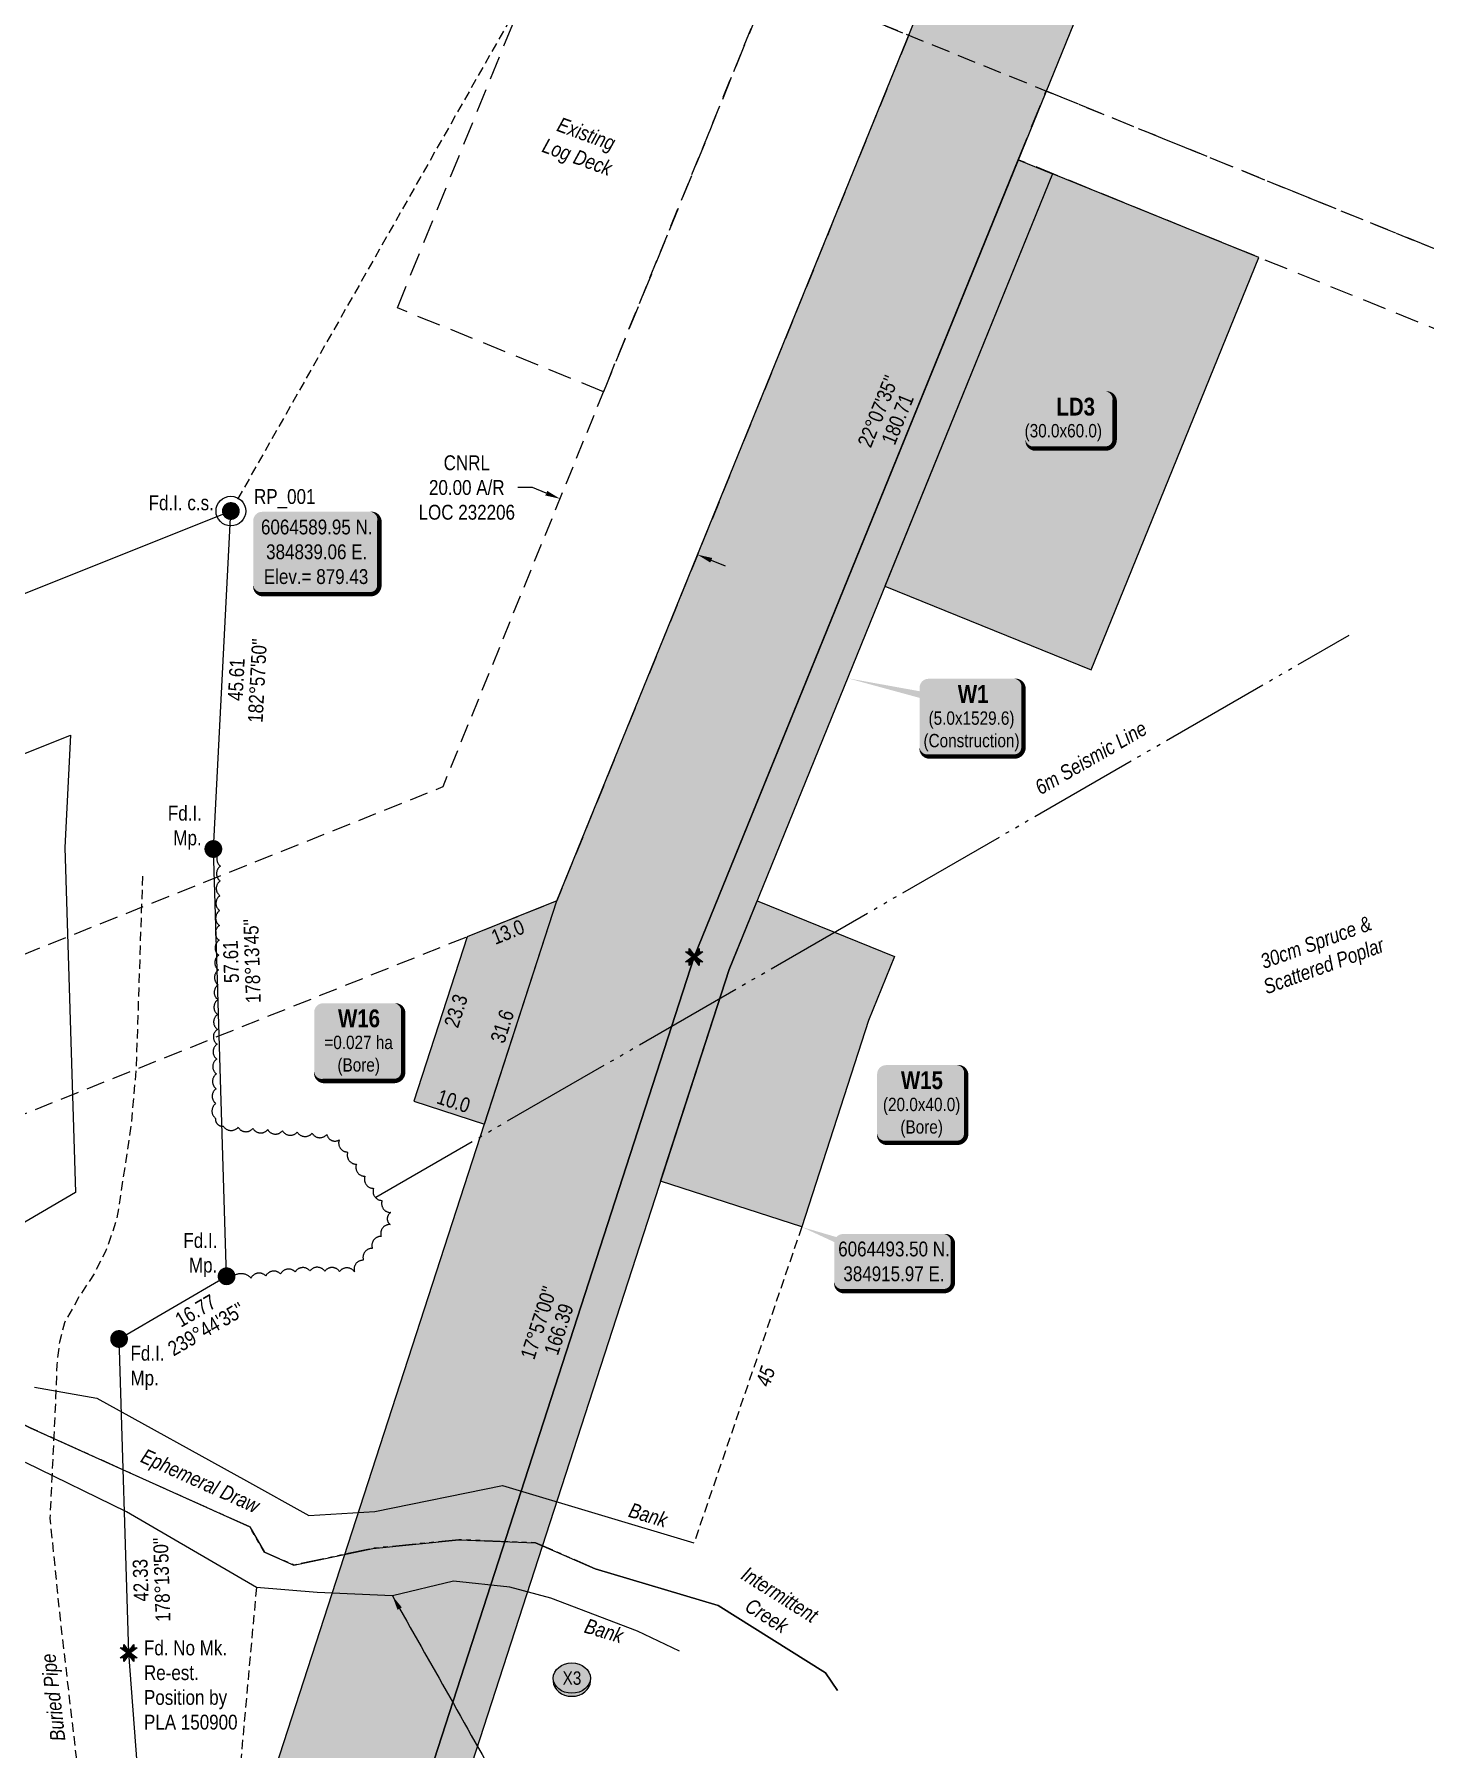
# Model space of a CAD drawing. Extents: x 379646 to 388155, y 6062459 to 6066140.
# Drawn here: x 380498 to 381435, y 6063504 to 6064659 of the extents above; entities that cross this region are included whole.
import ezdxf
from ezdxf.enums import TextEntityAlignment as Align

# ---------------------------------------------------------------- set-up
doc = ezdxf.new("R2010")
doc.units = 0
doc.header["$LTSCALE"] = 5
doc.header["$PDSIZE"] = 0.5
for name, pattern in [('0', [1, 1, 0]), ('foc-ACCESSROAD', [3.75, 2.5, -1.25]), ('foc-SEISMIC', [20.5, 15, -1, 0.5, -1, 0.5, -1, 0.5, -1]), ('foc-TIELINE', [1.875, 1.25, -0.625]), ('foc-TOPO-ephemeral', [6.25, 3.125, -0.625, 0.625, -0.625, 0.625, -0.625]), ('HIDDEN2', [4.762499999999999, 3.175, -1.5875]), ('UG_PIPE', [1.875, 1.25, -0.625])]:
    doc.linetypes.add(name, pattern=pattern)
doc.layers.get('Defpoints').update_dxf_attribs({"color": 9})
for name, color, linetype in [('35', 37, 'Continuous'), ('AS-PIPE-UG', 44, 'UG_PIPE'), ('AS-PIPE-UG-T', 44, 'Continuous'), ('AS-SEISMIC', 224, 'foc-SEISMIC'), ('C-AR', 13, 'foc-ACCESSROAD'), ('C-WS', 13, 'foc-ACCESSROAD'), ('DETAIL-T', 7, 'Continuous'), ('F-RW', 190, 'Continuous'), ('L-BD', 7, 'Continuous'), ('L-BD1', 253, 'Continuous'), ('L-MON', 1, 'Continuous'), ('L-MON-T', 1, 'Continuous'), ('L-TIE', 7, 'foc-TIELINE'), ('P-CROSSINGS', 250, 'Continuous'), ('P-PROPOSED', 10, 'Continuous'), ('P-PROPOSED-H', 21, 'Continuous'), ('P-TEMP-BLOCKS', 250, 'Continuous'), ('P-TEMP-BLUE', 146, 'Continuous'), ('P-TEMP-BLUE-T', 146, 'Continuous'), ('T-BUSH', 110, '0'), ('T-BUSH-T', 110, 'Continuous'), ('T-DRAW', 143, 'foc-TOPO-ephemeral'), ('T-EXISTING RTF', 220, 'HIDDEN2'), ('T-EXISTING RTF-T', 220, 'Continuous'), ('T-TIE', 201, 'foc-TIELINE'), ('T-WATER', 160, 'Continuous'), ('T-WATER-T', 170, 'Continuous')]:
    doc.layers.add(name, color=color, linetype=linetype)
for name, color, linetype, lineweight in [('AS-GENERAL', 48, 'Continuous', 18), ('C-AR-T', 13, 'Continuous', 9), ('T-TEXT', 48, 'Continuous', 18), ('T-TIE-T', 201, 'Continuous', 18)]:
    doc.layers.add(name, color=color, linetype=linetype, lineweight=lineweight)
doc.layers.add('P-TEMP-BLUE-H', color=7, linetype='Continuous', true_color=0x99e6ff)
doc.styles.add('80', font='ARIALN.TTF', dxfattribs={"height": 10})
doc.styles.add('80CG', font='ARIALN.TTF', dxfattribs={"height": 10})
doc.styles.add('80L', font='ARIALN.TTF', dxfattribs={"height": 10})
doc.styles.add('BOLD', font='ARIALNB.TTF')
doc.styles.add('Crossing', font='ARIALN.TTF', dxfattribs={"height": 10})
doc.styles.add('foc-LtypeFont', font='ARIALN.TTF', dxfattribs={"height": 7.349999999999999})
doc.styles.add('MtXpl_Arial_Narrow', font='ARIALNI.TTF')
doc.linetypes.add('foc-TOPO-flowdirection-NOLINE', pattern='A,0,[">",foc-LtypeFont,S=0.3,R=0,X=0,Y=-0.945],-20,[">",foc-LtypeFont,S=0.3,R=0,X=0,Y=-0.945],0', length=20)
doc.dimstyles.new('Compass 5 000', dxfattribs={"dimscale": 5, "dimtxt": 9, "dimasz": 2, "dimexe": 0.2, "dimexo": 0.0625, "dimgap": 0.5, "dimtad": 0, "dimtih": 1, "dimtoh": 1, "dimzin": 0, "dimdsep": 46, "dimtxsty": '80CG', "dimcen": 0.1, "dimse1": 1, "dimse2": 1, "dimclrd": 256, "dimclrt": 256, "dimaunit": 1, "dimadec": 4, "dimazin": 0, "dimtfac": 0.06, "dimtofl": 0, "dimtmove": 0, "dimatfit": 1, "dimfxl": 0.2, "dimtolj": 1, "dimtzin": 0, "dimlwd": -1, "dimarcsym": 0})

# ---------------------------------------------------------------- blocks, each defined once
blk = doc.blocks.new('fdia')
at = {"color": 255, "const_width": 1}
blk.add_lwpolyline([(-0.5, 0, 1), (0.5, 0, 1)], format="xyb", close=True, dxfattribs=at)
blk = doc.blocks.new('Fdiaa')
blk.add_blockref('fdia', (0, 0))
blk = doc.blocks.new('fdib')
at = {"color": 1, "const_width": 1.6}
blk.add_lwpolyline([(-0.3999999999996362, 0, 0.9999999999999998), (0.3999999999996362, 0, 1)], format="xyb", close=True, dxfattribs=at)
at = {"color": 1}
blk.add_circle((0, 0), 0.8, dxfattribs=at)
blk = doc.blocks.new('Fdibb')
blk.add_blockref('fdib', (0, 0))
blk = doc.blocks.new('fdicc')
for name in ['Fdibb', 'Fdiaa']:
    blk.add_blockref(name, (0, 0))
blk = doc.blocks.new('FDI')
blk.add_blockref('fdicc', (0, 0))
blk = doc.blocks.new('TEMP')
h = blk.add_hatch(color=255)
h.dxf.hatch_style = 1
h.paths.add_polyline_path([(-5.274161e-10, 0.2514284397220763), (-0.6656854269836912, 1.152061669657268), (-0.6656854269836914, 0.6656854303339061), (-1.152061663105632, 0.6656854303339061), (-0.2514284404497629, 5.273253e-10), (-1.152061661774314, -0.665685419564579), (-0.6656854224511335, -0.6656854195645793), (-0.6656854224511335, -1.152061655686338), (-5.273251e-10, -0.2514284436956587), (0.6656854183820542, -1.152061663420681), (0.6656854183820542, -0.6656854208922597), (1.152061656810019, -0.6656854053035205), (0.2514284429676993, 5.273253e-10), (1.152061671303363, 0.6656854258011663), (0.6656854287749412, 0.6656854258011663), (0.6656854131859291, 1.15206166422904)])
h.paths.add_polyline_path([(0.5656854229146121, 0.8485281473411305), (0.5656854319800914, 0.5656854258011663), (0.8485281444547581, 0.5656854258011663), (0.0831890339399251, 0), (0.8485281399220186, -0.5656854150320215), (0.5656854183820542, -0.5656854240973189), (0.5656854183820542, -0.8485281365719859), (0, -0.08318903609469999), (-0.5656854224511337, -0.8485281320390644), (-0.5656854224511337, -0.5656854195645792), (-0.8485281349258001, -0.5656854195645794), (-0.0831890328488955, 0), (-0.8485281394583584, 0.5656854303339058), (-0.5656854269836913, 0.5656854303339061), (-0.5656854269836913, 0.8485281428085727), (0, 0.0831890306941206)], flags=16)
h = blk.add_hatch(color=1)
h.dxf.hatch_style = 1
h.paths.add_polyline_path([(0, 0.0831890306941205), (-0.5656854269836911, 0.8485281428085727), (-0.5656854269836912, 0.5656854303339061), (-0.8485281394583578, 0.5656854303339061), (-0.0831890328488953, -1e-16), (-0.8485281349258001, -0.5656854195645793), (-0.5656854224511337, -0.5656854195645793), (-0.5656854224511337, -0.848528132039064), (0, -0.08318903609469999), (0.5656854183820542, -0.8485281365719856), (0.5656854183820542, -0.5656854240973191), (0.8485281399220184, -0.5656854150320213), (0.0831890339399251, -1e-16), (0.8485281444547581, 0.5656854258011663), (0.5656854319800914, 0.5656854258011663), (0.5656854229146121, 0.8485281473411308)])
at = {"color": 1}
for p, q in [((-0.0831890328488953, 0), (0.0831890339399252, 0)), ((0, 0.0831890306941205), (0, -0.08318903609469999))]:
    blk.add_line(p, q, dxfattribs=at)
at = {"color": 255, "flags": 128}
blk.add_lwpolyline([(-0.251428440449763, 5.27325e-10), (-1.152061663105632, 0.6656854303339061), (-0.6656854269836914, 0.6656854303339061), (-0.6656854269836914, 1.152061669657268), (-5.274159999999999e-10, 0.2514284397220763), (0.6656854131859291, 1.15206166422904), (0.6656854287749412, 0.6656854258011663), (1.152061671303363, 0.6656854258011663), (0.2514284429676991, 5.27325e-10), (1.152061656810019, -0.6656854053035204), (0.6656854183820542, -0.6656854208922596), (0.6656854183820542, -1.152061663420681), (-5.27325e-10, -0.2514284436956586), (-0.6656854224511335, -1.152061655686338), (-0.6656854224511335, -0.6656854195645793), (-1.152061661774314, -0.6656854195645793)], close=True, dxfattribs=at)
at = {"color": 1, "flags": 128}
blk.add_lwpolyline([(-0.0831890328488953, 0), (-0.8485281394583578, 0.5656854303339061), (-0.5656854269836913, 0.5656854303339061), (-0.5656854269836913, 0.8485281428085727), (0, 0.0831890306941205), (0.5656854229146121, 0.8485281473411305), (0.5656854319800914, 0.5656854258011663), (0.8485281444547581, 0.5656854258011663), (0.0831890339399252, 0), (0.8485281399220184, -0.5656854150320214), (0.5656854183820542, -0.5656854240973189), (0.5656854183820542, -0.8485281365719856), (0, -0.08318903609469999), (-0.5656854224511335, -0.848528132039064), (-0.5656854224511335, -0.5656854195645792), (-0.8485281349258001, -0.5656854195645792)], close=True, dxfattribs=at)
blk = doc.blocks.new('*U436')
at = {"true_color": 0x99e6ff}
h = blk.add_hatch(color=141, dxfattribs=at)
edge = h.paths.add_edge_path()
edge.add_line((-28.99999999999999, -33.84193150699139), (28.99999999999998, -33.84193150699139))
edge.add_arc((28.99999999999998, -27.84193150699139), 6, 270, 360)
edge.add_line((34.99999999999998, -27.84193150699139), (34.99999999999999, 12.5))
edge.add_arc((28.99999999999999, 12.5), 6, 0, 90)
edge.add_line((28.99999999999999, 18.5), (-28.99999999999999, 18.5))
edge.add_arc((-28.99999999999999, 12.5), 6, 90, 180)
edge.add_line((-34.99999999999999, 12.5), (-34.99999999999999, -27.84193150699139))
edge.add_arc((-28.99999999999999, -27.84193150699139), 6, 180, 270)
at = {"flags": 128}
blk.add_lwpolyline([(-83.54455401817594, 18.88974917319203, 0, 7.5, 0), (-3.398394867633904e-15, 0, 0, 0, 0)], format="xyseb", dxfattribs=at)
at = {"color": 250, "flags": 128}
blk.add_lwpolyline([(-28.99999999999999, -33.84193150699139, 3, 3, 0), (28.99999999999998, -33.84193150699139, 3, 3, 0.414213562373095), (34.99999999999998, -27.84193150699139, 3, 3, 0), (34.99999999999999, 12.5, 3, 0, 0.414213562373095), (28.99999999999999, 18.5, 0, 0, 0), (-28.99999999999999, 18.5, 0, 0, 0.414213562373095), (-34.99999999999999, 12.5, 0, 0, 0), (-34.99999999999999, -27.84193150699139, 0, 3, 0.414213562373095)], format="xyseb", close=True, dxfattribs=at)
at = {"color": 250}
for tag, p, height, style in [('TEMP_AREA_W1_001', (-9.212824010914055, 2.244292974654144), 12, 'BOLD'), ('ENTER_TEXT_001', (-30.65893587994544, -12.47010782646594), 9, '80')]:
    blk.add_attdef(tag, p, '', height=height, dxfattribs=dict(at, style=style))
blk = doc.blocks.new('*U442')
h = blk.add_hatch(color=254)
edge = h.paths.add_edge_path()
edge.add_line((-36.49999999999998, -28.5), (36.49999999999998, -28.5))
edge.add_arc((36.49999999999999, -22.49999999999999), 6.000000000000007, 269.9999999999999, 359.9999999999999)
edge.add_line((42.49999999999999, -22.5), (42.49999999999999, 21))
edge.add_arc((36.49999999999999, 20.99999999999999), 6.000000000000007, 6.785183320455494e-14, 90.00000000000007)
edge.add_line((36.49999999999998, 27), (-36.49999999999998, 27))
edge.add_arc((-36.49999999999999, 20.99999999999999), 6.000000000000007, 89.99999999999993, 179.9999999999999)
edge.add_line((-42.49999999999999, 21), (-42.49999999999999, -22.5))
edge.add_arc((-36.49999999999999, -22.49999999999999), 6.000000000000007, 180, 270.0000000000001)
at = {"color": 1, "flags": 128}
blk.add_lwpolyline([(-36.49999999999998, -28.5, 3, 3, 0), (36.49999999999998, -28.5, 3, 3, 0.4142135623730951), (42.49999999999999, -22.5, 3, 3, 0), (42.49999999999999, 21, 3, 0, 0.4142135623730951), (36.49999999999998, 27, 0, 0, 0), (-36.49999999999998, 27, 0, 0, 0.4142135623730951), (-42.49999999999999, 21, 0, 0, 0), (-42.49999999999999, -22.5, 0, 3, 0.4142135623730951)], format="xyseb", close=True, dxfattribs=at)
blk.add_lwpolyline([(-21.92423807363252, -4.695743830303178, 0, 10, 0), (0, 0, 5, 5, 0)], format="xyseb", dxfattribs=at)
at = {"color": 1, "style": '80'}
blk.add_attdef('ENTER_TEXT_001', (-35.98567530695772, -4.996589358799454), '', height=10, dxfattribs=at)
blk = doc.blocks.new('*U463')
at = {"true_color": 0x99e6ff}
h = blk.add_hatch(color=141, dxfattribs=at)
edge = h.paths.add_edge_path()
edge.add_line((-23.99999999999999, -33.84193150699139), (23.99999999999998, -33.84193150699139))
edge.add_arc((23.99999999999998, -27.84193150699139), 6, 270, 360)
edge.add_line((29.99999999999998, -27.84193150699139), (29.99999999999998, 12.5))
edge.add_arc((23.99999999999998, 12.5), 6, 0, 90)
edge.add_line((23.99999999999998, 18.5), (-23.99999999999998, 18.5))
edge.add_arc((-23.99999999999998, 12.5), 6, 90, 180)
edge.add_line((-29.99999999999998, 12.5), (-29.99999999999999, -27.84193150699139))
edge.add_arc((-23.99999999999999, -27.84193150699139), 6.000000000000004, 180, 270)
at = {"color": 250, "flags": 128}
blk.add_lwpolyline([(-23.99999999999999, -33.84193150699139, 3, 3, 0), (23.99999999999998, -33.84193150699139, 3, 3, 0.414213562373095), (29.99999999999998, -27.84193150699139, 3, 3, 0), (29.99999999999998, 12.5, 3, 0, 0.414213562373095), (23.99999999999998, 18.5, 0, 0, 0), (-23.99999999999998, 18.5, 0, 0, 0.414213562373095), (-29.99999999999998, 12.5, 0, 0, 0), (-29.99999999999999, -27.84193150699139, 0, 3, 0.414213562373095)], format="xyseb", close=True, dxfattribs=at)
at = {"flags": 128}
blk.add_lwpolyline([(-18.60896515577825, 0.006836373476052589, 0, 7.5, 0), (-3.398394867633904e-15, 9.860761315262648e-32, 0, 0, 0)], format="xyseb", dxfattribs=at)
at = {"color": 250}
for tag, p, height, style in [('TEMP_AREA_W1_001', (-9.212824010914055, 2.244292974654144), 12, 'BOLD'), ('ENTER_TEXT_001', (-30.65893587994544, -12.47010782646594), 9, '80')]:
    blk.add_attdef(tag, p, '', height=height, dxfattribs=dict(at, style=style))
blk = doc.blocks.new('xing2')
h = blk.add_hatch(color=50)
h.dxf.hatch_style = 1
edge = h.paths.add_edge_path()
edge.add_ellipse((0, 0), major_axis=(-12.5, 0), ratio=0.8162973455633619, start_angle=0, end_angle=360)
h = blk.add_hatch(color=250)
h.dxf.hatch_style = 1
edge = h.paths.add_edge_path()
edge.add_ellipse((0, -2.047489049626165), major_axis=(-12.5, 0), ratio=0.8162973455633619, start_angle=0, end_angle=180)
edge.add_line((12.5, -2.047489049626165), (12.5, 0))
edge.add_ellipse((0, 0), major_axis=(-12.5, 0), ratio=0.8162973455633619, start_angle=0, end_angle=180, ccw=False)
edge.add_line((-12.5, 0), (-12.5, -2.047489049626165))
at = {"color": 250}
blk.add_ellipse((0, 0), major_axis=(-12.5, 0), ratio=0.8162973455633619, dxfattribs=at)
blk.add_ellipse((0, -2.047489049626165), major_axis=(-12.5, 0), ratio=0.8162973455633619, start_param=0, end_param=3.141592653589793, dxfattribs=at)
at = {"color": 250, "style": 'Crossing'}
blk.add_attdef('CROSSING', text='', height=9, dxfattribs=at).set_placement((0.08916442567715421, 0.0199513138486509), align=Align.MIDDLE_CENTER)
at = {"color": 250, "style": 'Crossing', "flags": 1}
for tag, p in [('OWNER', (0.08916442567715421, -12.49201765665748)), ('DESCRIPTION', (0.08916442567715421, -25.770021277247)), ('LOCATION', (0.08916442567715421, -39.30337514164421)), ('DWG_REF', (0.08916442567715421, -52.83672900604233))]:
    blk.add_attdef(tag, text='', height=9, dxfattribs=at).set_placement(p, align=Align.MIDDLE_CENTER)
blk = doc.blocks.new('*D521')
at = {"layer": 'C-AR-T', "transparency": 16777216}
for p, q in [((380833.9672705838, 6064353.224326723), (380823.9672705838, 6064353.224326723)), ((380843.2308650294, 6064349.45792022), (380833.9672705838, 6064353.224326723)), ((380954.3595285458, 6064304.275056974), (380963.6231229913, 6064300.508650471))]:
    blk.add_line(p, q, dxfattribs=at)
at = {"layer": 'C-AR-T', "linetype": 'Continuous', "transparency": 16777216}
for points in [[(380843.8585994469, 6064351.001852628), (380842.6031306123, 6064347.913987813), (380852.4944594747, 6064345.691513716)], [(380954.9872629633, 6064305.818989382), (380953.7317941287, 6064302.731124567), (380945.0959341004, 6064308.041463478)]]:
    blk.add_solid(points, dxfattribs=at)
at = {"layer": 'Defpoints', "color": 0, "linetype": 'Continuous', "transparency": 16777216}
for p in [(380850.2151586285, 6064340.085502087), (380852.4944594747, 6064345.691513716), (380942.8166332543, 6064302.435451848)]:
    blk.add_point(p, dxfattribs=at)
at = {"layer": 'C-AR-T', "linetype": 'Continuous', "transparency": 16777216, "insert": (380789.6664520302, 6064353.224326723), "char_height": 10, "attachment_point": 5, "style": '80CG'}
blk.add_mtext('\\A1;CNRL\\P20.00 A/R\\PLOC 232206', dxfattribs=at)
blk = doc.blocks.new('*U525')
h = blk.add_hatch(color=254)
edge = h.paths.add_edge_path()
edge.add_line((-33.99999999999998, -20), (33.99999999999998, -20))
edge.add_arc((33.99999999999999, -13.99999999999999), 6.000000000000007, 269.9999999999999, 359.9999999999999)
edge.add_line((39.99999999999999, -14), (39.99999999999999, 12.5))
edge.add_arc((33.99999999999999, 12.49999999999999), 6.000000000000007, 6.785183320455494e-14, 90.00000000000007)
edge.add_line((33.99999999999998, 18.5), (-33.99999999999998, 18.5))
edge.add_arc((-33.99999999999999, 12.49999999999999), 6.000000000000007, 89.99999999999993, 179.9999999999999)
edge.add_line((-39.99999999999999, 12.5), (-39.99999999999999, -14))
edge.add_arc((-33.99999999999999, -13.99999999999999), 6.000000000000007, 180, 270.0000000000001)
at = {"color": 1, "flags": 128}
blk.add_lwpolyline([(-61.90752302406349, 23.25630857480084, 0, 9.999999999999998, 0), (0, 0, 4.999999999999999, 4.999999999999999, 0)], format="xyseb", dxfattribs=at)
blk.add_lwpolyline([(-33.99999999999998, -20, 3, 3, 0), (33.99999999999998, -20, 3, 3, 0.4142135623730951), (39.99999999999999, -14, 3, 3, 0), (39.99999999999999, 12.5, 3, 0, 0.4142135623730951), (33.99999999999998, 18.5, 0, 0, 0), (-33.99999999999998, 18.5, 0, 0, 0.4142135623730951), (-39.99999999999999, 12.5, 0, 0, 0), (-39.99999999999999, -14, 0, 3, 0.4142135623730951)], format="xyseb", close=True, dxfattribs=at)
at = {"color": 1, "style": '80'}
blk.add_attdef('ENTER_TEXT_001', (-35.98567530695772, -4.996589358799454), '', height=10, dxfattribs=at)
blk = doc.blocks.new('*U550')
at = {"true_color": 0x99e6ff}
h = blk.add_hatch(color=141, dxfattribs=at)
edge = h.paths.add_edge_path()
edge.add_line((-23.99999999999998, -20), (23.99999999999998, -20))
edge.add_arc((23.99999999999998, -14), 6, 270, 360)
edge.add_line((29.99999999999998, -14), (29.99999999999998, 12.5))
edge.add_arc((23.99999999999998, 12.5), 6, 0, 90)
edge.add_line((23.99999999999998, 18.5), (-23.99999999999998, 18.5))
edge.add_arc((-23.99999999999998, 12.5), 6, 90, 180)
edge.add_line((-29.99999999999998, 12.5), (-29.99999999999998, -14))
edge.add_arc((-23.99999999999998, -14), 6, 180, 270)
at = {"color": 250, "flags": 128}
blk.add_lwpolyline([(-23.99999999999998, -20, 3, 3, 0), (23.99999999999998, -20, 3, 3, 0.414213562373095), (29.99999999999998, -14, 3, 3, 0), (29.99999999999998, 12.5, 3, 0, 0.414213562373095), (23.99999999999998, 18.5, 0, 0, 0), (-23.99999999999998, 18.5, 0, 0, 0.414213562373095), (-29.99999999999998, 12.5, 0, 0, 0), (-29.99999999999998, -14, 0, 3, 0.414213562373095)], format="xyseb", close=True, dxfattribs=at)
at = {"flags": 128}
blk.add_lwpolyline([(8.82592386060367, -14.47508480574401, 0, 7.5, 0), (-3.398394867633905e-15, 3.944304526105059e-31, 0, 0, 0)], format="xyseb", dxfattribs=at)
at = {"color": 250}
for tag, p, height, style in [('TEMP_AREA_W1_001', (-9.212824010914055, 2.244292974654144), 12, 'BOLD'), ('ENTER_TEXT_001', (-30.65893587994544, -12.47010782646594), 9, '80')]:
    blk.add_attdef(tag, p, '', height=height, dxfattribs=dict(at, style=style))

msp = doc.modelspace()

# ---------------------------------------------------------------- hatches: boundary and pattern name
at = {"layer": 'P-PROPOSED-H'}
h = msp.add_hatch(color=256, dxfattribs=at)
h.dxf.hatch_style = 1
h.paths.add_polyline_path([(380613.1401012319, 6062890.439924923), (380712.8303430986, 6062897.817079757), (380686.5530178933, 6063245.960141129), (380942.85590697, 6064037.125896571), (381283.0494994989, 6064873.842663964), (381051.355929072, 6064967.950047117), (381207.9481874357, 6065353.482172512), (381115.3335184023, 6065391.099634785), (380921.1237977665, 6064912.952840358), (381152.7847891206, 6064818.858689907), (380850.2544740335, 6064074.775929857), (380585.3931936787, 6063258.052823669)])
at = {"layer": 'P-TEMP-BLUE-H'}
h = msp.add_hatch(color=256, dxfattribs=at)
h.dxf.hatch_style = 1
h.paths.add_polyline_path([(380712.8303430941, 6062897.817079754), (380737.7529035995, 6062899.661368468), (380711.8429736471, 6063242.936969552), (380966.3494082877, 6064028.557359348), (381184.3206324184, 6064564.664393828), (381161.1669637274, 6064574.068759975), (380942.85590697, 6064037.125896534), (380686.5530178933, 6063245.960141073)])
h = msp.add_hatch(color=256, dxfattribs=at)
h.dxf.hatch_style = 1
h.paths.add_polyline_path([(381184.3206324184, 6064564.66439389), (381071.3705325606, 6064286.860095082), (381210.2925447045, 6064230.433898182), (381323.2426445615, 6064508.238196986)])
h = msp.add_hatch(color=256, dxfattribs=at)
h.dxf.hatch_style = 1
h.paths.add_polyline_path([(380789.8779901859, 6064050.623540796), (380753.9770107861, 6063939.919706076), (380801.520806749, 6063924.501370805), (380850.2544740335, 6064074.775929857)])
h = msp.add_hatch(color=256, dxfattribs=at)
h.dxf.hatch_style = 1
h.paths.add_polyline_path([(380985.2182302572, 6064074.965816393), (381077.8196631906, 6064037.315783107), (381060.3234135577, 6063994.283210639), (381015.2714478835, 6063855.215045681), (380920.1743301363, 6063886.022327031), (380966.3494082877, 6064028.557359385)])

# ---------------------------------------------------------------- linework, layer by layer
at = {"layer": '35', "color": 3}
msp.add_circle((380630.7444740353, 6064337.445929908), 9.999999999999744, dxfattribs=at)
at = {"layer": 'AS-GENERAL', "flags": 128}
for points in [[(380498.5194740351, 6063747.295929912), (380540.5294740351, 6063739.995929908), (380641.2444740352, 6063684.270929908), (380683.2594740353, 6063660.875929912), (380727.6544740354, 6063663.595929908), (380813.819474035, 6063681.110929719), (380942.7094740352, 6063642.350929908)], [(380933.0644740353, 6063569.580929908), (380904.7294740354, 6063583.055929909), (380846.3744740337, 6063605.245929911), (380818.709474035, 6063612.655929884), (380780.7944740352, 6063616.525929908), (380739.5344740249, 6063606.845929882), (380688.9244740247, 6063609.000929913), (380647.9744740351, 6063612.470929909), (380560.3844740334, 6063663.295929883), (380492.4044740349, 6063696.620929907)]]:
    msp.add_lwpolyline(points, dxfattribs=at)
at = {"layer": 'AS-PIPE-UG', "flags": 128}
msp.add_lwpolyline([(380571.209474034, 6064091.565929906), (380566.9244740352, 6063962.055929741), (380563.6844740247, 6063925.875929913), (380556.2644740351, 6063874.965929746), (380553.8744740351, 6063861.065929744), (380551.074474035, 6063851.990929883), (380546.2644740351, 6063838.610929884), (380538.7794740354, 6063823.895929885), (380528.864474035, 6063808.830929913), (380518.6294740351, 6063790.655929883), (380515.2844740351, 6063777.555929718), (380513.5044740352, 6063762.430929909), (380512.7294740351, 6063739.345929905), (380508.8444740352, 6063659.130929906), (380515.739474035, 6063591.135929741), (380529.8294740353, 6063469.46592991), (380535.5594740233, 6063379.45092972), (380540.6694740247, 6063278.210929906), (380545.5744740353, 6063167.160929886), (380550.8344740352, 6063085.960929888), (380556.3294740354, 6062984.745929905), (380563.2992620184, 6062886.751664422)], dxfattribs=at)
at = {"layer": 'AS-SEISMIC', "flags": 128}
msp.add_lwpolyline([(380728.414474035, 6063875.355929907), (381384.1319099849, 6064253.934568046)], dxfattribs=at)
at = {"layer": 'C-AR', "flags": 128}
msp.add_lwpolyline([(380325.0155583751, 6063864.66474367), (380279.9855267451, 6063793.683682559), (380278.3700141503, 6063845.978868196), (380284.2992718912, 6063956.056605242), (380773.6621792684, 6064151.801058087), (380994.7625987866, 6064695.604446346), (381087.3773152487, 6064657.986964839), (380850.2544740335, 6064074.775929881), (380325.0155583777, 6063864.664743678)], dxfattribs=at)
at = {"layer": 'C-WS', "flags": 128}
msp.add_lwpolyline([(380741.2411315441, 6065652.161997501), (380586.2282314417, 6065270.520759058), (380524.6484461858, 6064886.551534817), (381513.3373580327, 6064484.974028492), (381810.9417534427, 6065217.679823062)], dxfattribs=at)
at = {"layer": 'F-RW', "flags": 128}
for points in [[(380613.1401012336, 6062890.439924994), (380561.9772528585, 6063568.285661935), (380555.4444740352, 6063779.755929911), (380627.8544740353, 6063821.995929885), (380618.9594740352, 6064109.785929911), (380630.7444740353, 6064337.445929908), (379645.9428139545, 6063943.265777605)], [(379683.1078556533, 6063850.414337621), (380522.829445735, 6064186.411090079), (380518.9168007414, 6064110.827487266), (380526.1016854744, 6063878.366781554), (380453.6926064056, 6063836.127318773), (380462.1307884385, 6063562.977918875), (380513.4501100492, 6062883.062788681)]]:
    msp.add_lwpolyline(points, dxfattribs=at)
at = {"layer": 'L-TIE', "flags": 128}
msp.add_lwpolyline([(381207.9481874357, 6065353.48217256), (380630.7444740353, 6064337.445929908)], dxfattribs=at)
at = {"layer": 'P-PROPOSED', "flags": 128}
msp.add_lwpolyline([(380613.1401012324, 6062890.439924994), (380585.3931936787, 6063258.052823719), (380850.2544740335, 6064074.775929881), (381152.7847891206, 6064818.858689931), (380921.1237977665, 6064912.952840406), (381115.3335184023, 6065391.099634834), (381207.9481874357, 6065353.48217256), (381051.355929072, 6064967.950047141), (381283.0494994989, 6064873.842663988), (380942.85590697, 6064037.125896595), (380686.5530178933, 6063245.960141201), (380712.8303430979, 6062897.817079829)], dxfattribs=at)
at = {"layer": 'P-TEMP-BLUE'}
msp.add_lwpolyline([(380712.8303430979, 6062897.817079829), (380686.5530178933, 6063245.960141201), (380942.85590697, 6064037.125896595), (381161.1669637274, 6064574.068760036), (381184.3206324184, 6064564.664393914), (380966.3494082877, 6064028.557359434), (380711.8429736471, 6063242.936969599), (380737.7529036023, 6062899.661368543)], dxfattribs=at)
for points in [[(381184.3206324184, 6064564.664393914), (381071.3705325606, 6064286.860095106), (381210.2925447045, 6064230.433898215), (381323.2426445615, 6064508.238197019)], [(380789.8779901859, 6064050.623540845), (380753.9770107861, 6063939.919706083), (380801.520806749, 6063924.501370816), (380850.2544740335, 6064074.775929881)], [(380985.2182302572, 6064074.965816464), (381077.8196631906, 6064037.315783178), (381060.3234135577, 6063994.283210687), (381015.2714478835, 6063855.21504573), (380920.1743301363, 6063886.022327079), (380966.3494082877, 6064028.557359434)]]:
    msp.add_lwpolyline(points, close=True, dxfattribs=at)
at = {"layer": 'T-BUSH', "flags": 128}
msp.add_lwpolyline([(380623.9727956957, 6064108.247942254, 0.52056705), (380623.7795035143, 6064098.253536718, 0.52056705), (380623.5862113326, 6064088.259131182, 0.52056705), (380623.3929191509, 6064078.264725623, 0.52056705), (380623.1996269693, 6064068.270320111, 0.52056705), (380623.0063347877, 6064058.275914575, 0.52056705), (380622.8130426061, 6064048.281509039, 0.52056705), (380622.6197504243, 6064038.28710348, 0.52056705), (380622.4264582427, 6064028.292697968, 0.52056705), (380622.2331660611, 6064018.298292432, 0.52056705), (380622.0398738794, 6064008.303886897, 0.52056705), (380621.8465816978, 6063998.309481338, 0.52056705), (380621.6532895161, 6063988.315075826, 0.52056705), (380621.4599973344, 6063978.32067029, 0.52056705), (380621.2667051528, 6063968.326264754, 0.52056705), (380621.0734129712, 6063958.331859195, 0.52056705), (380620.8801207895, 6063948.337453683, 0.52056705), (380620.6868286078, 6063938.343048147, 0.52056705), (380620.4935364262, 6063928.348642611, 0.52056705), (380625.6642335662, 6063923.206238368, 0.52056705), (380635.6278856975, 6063922.399305875, 0.52056705), (380645.5915378288, 6063921.592373359, 0.52056705), (380655.5551899601, 6063920.785440844, 0.52056705), (380665.51884209, 6063919.978508327, 0.52056705), (380675.4824942228, 6063919.171575812, 0.52056705), (380685.4461463541, 6063918.364643295, 0.52056705), (380695.4097984855, 6063917.55771078, 0.52056705), (380703.7099384226, 6063913.825905322, 0.52056705), (380709.4966534493, 6063905.674866525, 0.52056705), (380715.283368476, 6063897.523827776, 0.52056705), (380721.0700835027, 6063889.372789003, 0.52056705), (380726.8567985293, 6063881.22175023, 0.52056705), (380732.643513556, 6063873.070711433, 0.52056705), (380738.4302285827, 6063864.919672685, 0.52056705), (380737.951267831, 6063856.836186188, 0.52056705), (380731.9901603028, 6063848.811804559, 0.52056705), (380726.0290527747, 6063840.787422906, 0.52056705), (380720.0679452465, 6063832.763041252, 0.52056705), (380713.9895161024, 6063824.97782895, 0.52056705), (380703.9951956096, 6063825.175469444, 0.52056705), (380694.0008751167, 6063825.373109939, 0.52056705), (380684.0065546238, 6063825.570750434, 0.52056705), (380674.0627661952, 6063824.900520557, 0.52056705), (380664.1589196956, 6063823.54430214, 0.52056705), (380654.255073196, 6063822.188083724, 0.52056705), (380644.3512266965, 6063820.831865308, 0.52056705), (380629.6213395497, 6063818.814775865, 0.52056705)], format="xyb", dxfattribs=at)
at = {"layer": 'T-DRAW', "flags": 128}
msp.add_lwpolyline([(380876.2394740367, 6063624.945929921), (380835.9894740367, 6063642.495929922), (380784.3844740367, 6063644.510929923), (380726.3894740369, 6063638.73592992), (380673.2494740367, 6063627.48592992), (380653.3294740191, 6063636.065929635), (380643.4194740369, 6063653.18592992), (380557.7794740368, 6063691.745929643), (380495.4644740191, 6063719.990929923), (380386.2394740367, 6063775.460929635), (380258.919474019, 6063862.055929638)], dxfattribs=at)
at = {"layer": 'T-DRAW', "linetype": 'foc-TOPO-flowdirection-NOLINE', "flags": 128}
msp.add_lwpolyline([(380258.919474019, 6063862.055929638), (380386.2394740367, 6063775.460929635), (380495.4644740191, 6063719.990929923), (380557.7794740368, 6063691.745929643), (380643.4194740369, 6063653.18592992), (380653.3294740191, 6063636.065929635), (380673.2494740367, 6063627.48592992), (380726.3894740369, 6063638.73592992), (380784.3844740367, 6063644.510929923), (380835.9894740367, 6063642.495929922), (380876.2394740367, 6063624.945929921)], dxfattribs=at)
at = {"layer": 'T-EXISTING RTF', "linetype": 'HIDDEN2'}
msp.add_lwpolyline([(381857.2491088057, 6065198.871083464), (381540.8359737925, 6064419.857933527), (381161.1669637274, 6064574.068760036), (381179.9919900109, 6064620.369500223), (381513.3373580327, 6064484.974028492), (381810.9417534427, 6065217.679823062)], dxfattribs=at)
msp.add_lwpolyline([(380855.8405241218, 6064752.03066869), (380994.7625988006, 6064695.604446361), (380881.7925853499, 6064417.751169466), (380742.8903734172, 6064474.2262448)], close=True, dxfattribs=at)
at = {"layer": 'T-TIE', "flags": 128}
for points in [[(381015.2714478835, 6063855.21504573), (380942.7094740352, 6063642.350929908)], [(380647.9744740351, 6063612.470929909), (380627.6864650249, 6063388.467854156)]]:
    msp.add_lwpolyline(points, dxfattribs=at)
at = {"layer": 'T-WATER', "flags": 128}
msp.add_lwpolyline([(381039.3641748789, 6063542.90858369), (381031.2694740193, 6063554.835929922), (380959.0794740368, 6063600.23592992), (380876.2394740367, 6063624.945929921)], dxfattribs=at)
at = {"layer": 'T-WATER', "linetype": 'foc-TOPO-flowdirection-NOLINE', "flags": 128}
msp.add_lwpolyline([(380876.2394740367, 6063624.945929921), (380959.0794740368, 6063600.23592992), (381031.2694740193, 6063554.835929922), (381039.3641748789, 6063542.90858369)], dxfattribs=at)

# ---------------------------------------------------------------- block references
at = {"layer": 'DETAIL-T', "color": 2}
ref = msp.add_blockref('*U442', (380688.3175723199, 6064309.919651533), dxfattribs=dict(at, xscale=0.99962745, yscale=0.99962745, zscale=0.99962745))
ref.add_attrib('ENTER_TEXT_001', '6064589.95 N.', (380651.0361051789, 6064321.68766227), dxfattribs={"layer": '0', "color": 1, "height": 9.996274499999918, "style": '80'})
ref.add_attrib('ENTER_TEXT_002', '384839.06 E.', (380654.5102537858, 6064304.986292323), dxfattribs={"layer": '0', "color": 1, "height": 9.996274499999918, "style": '80'})
ref.add_attrib('ENTER_TEXT_003', 'Elev.= 879.43', (380652.9555808076, 6064288.284922376), dxfattribs={"layer": '0', "color": 1, "height": 9.996274499999918, "style": '80'})
ref = msp.add_blockref('*U525', (381077.1559072598, 6063831.967401292), dxfattribs=dict(at, xscale=0.99962745, yscale=0.99962745, zscale=0.99962745))
ref.add_attrib('ENTER_TEXT_001', '6064493.50 N.', (381039.8744401188, 6063835.384727056), dxfattribs={"layer": '0', "color": 1, "height": 9.996274499999954, "style": '80'})
ref.add_attrib('ENTER_TEXT_002', '384915.97 E.', (381043.3485887257, 6063818.683357109), dxfattribs={"layer": '0', "color": 1, "height": 9.996274499999954, "style": '80'})
at = {"layer": 'L-MON', "xscale": 4.998137249999989, "yscale": 4.998137249999989, "zscale": 4.998137249999989}
for p in [(380630.7444740353, 6064337.445929908), (380618.9594740352, 6064109.785929911), (380627.8544740353, 6063821.995929885), (380555.4444740352, 6063779.755929911)]:
    msp.add_blockref('FDI', p, dxfattribs=at)
at = {"layer": 'L-MON', "color": 4, "xscale": 4.998137249999989, "yscale": 4.998137249999989, "zscale": 4.998137249999989}
for p in [(380942.85590697, 6064037.125896595), (380561.9772528585, 6063568.285661935)]:
    msp.add_blockref('TEMP', p, dxfattribs=at)
at = {"layer": 'P-CROSSINGS', "color": 2, "xscale": 0.99962745, "yscale": 0.99962745, "zscale": 0.99962745}
msp.add_blockref('xing2', (380860.4353481647, 6063551.314913679), dxfattribs=at).add_auto_attribs({'CROSSING': 'X3'})
at = {"layer": 'P-TEMP-BLOCKS', "xscale": 0.99962745, "yscale": 0.99962745, "zscale": 0.99962745}
msp.add_blockref('*U550', (381196.0737085232, 6064399.524496893), dxfattribs=at).add_auto_attribs({'TEMP_AREA_W1_001': 'LD3', 'ENTER_TEXT_001': '(30.0x60.0)'})
at = {"layer": 'P-TEMP-BLOCKS'}
ref = msp.add_blockref('*U436', (381129.6631828307, 6064205.946088993), dxfattribs=dict(at, xscale=0.99962745, yscale=0.99962745, zscale=0.99962745))
ref.add_attrib('TEMP_AREA_W1_001', 'W1', (381120.4537910574, 6064208.189545857), dxfattribs={"layer": '0', "color": 250, "height": 11.99552939999988, "style": 'BOLD'})
ref.add_attrib('ENTER_TEXT_001', '(5.0x1529.6)', (381100.7309232692, 6064193.480626904), dxfattribs={"layer": '0', "color": 250, "height": 8.99664704999988, "style": '80'})
ref.add_attrib('ENTER_TEXT_002', '(Construction)', (381097.3065514726, 6064178.326656612), dxfattribs={"layer": '0', "color": 250, "height": 8.99664704999988, "style": '80'})
ref = msp.add_blockref('*U463', (380716.8572650881, 6063987.370330987), dxfattribs=dict(at, xscale=0.99962745, yscale=0.99962745, zscale=0.99962745))
ref.add_attrib('TEMP_AREA_W1_001', 'W16', (380702.9511244228, 6063989.716068967), dxfattribs={"layer": '0', "color": 250, "height": 11.99552939999988, "style": 'BOLD'})
ref.add_attrib('ENTER_TEXT_001', '=0.027 ha', (380693.7304817266, 6063975.021469371), dxfattribs={"layer": '0', "color": 250, "height": 8.99664704999988, "style": '80'})
ref.add_attrib('ENTER_TEXT_002', '(Bore)', (380702.5460911996, 6063959.873635946), dxfattribs={"layer": '0', "color": 250, "height": 8.99664704999988, "style": '80'})
ref = msp.add_blockref('*U463', (381096.0727771769, 6063945.720240827), dxfattribs=dict(at, xscale=0.99962745, yscale=0.99962745, zscale=0.99962745))
ref.add_attrib('TEMP_AREA_W1_001', 'W15', (381082.1339065541, 6063948.065978807), dxfattribs={"layer": '0', "color": 250, "height": 11.99552939999988, "style": 'BOLD'})
ref.add_attrib('ENTER_TEXT_001', '(20.0x40.0)', (381070.0064345133, 6063933.254778738), dxfattribs={"layer": '0', "color": 250, "height": 8.99664704999988, "style": '80'})
ref.add_attrib('ENTER_TEXT_002', '(Bore)', (381081.7616032884, 6063918.106945313), dxfattribs={"layer": '0', "color": 250, "height": 8.99664704999988, "style": '80'})

# ---------------------------------------------------------------- texts
at = {"layer": '35', "color": 3, "style": '80'}
msp.add_attdef('RP_001', (380646.3510854946, 6064342.207865158), 'RP', height=9.999999999999744, dxfattribs=at)
at = {"layer": 'AS-PIPE-UG-T', "insert": (380509.4208700368, 6063508.079815607), "char_height": 9.99626999999978, "attachment_point": 1, "rotation": 96.60571595300573, "style": '80L'}
msp.add_mtext_dynamic_manual_height_columns('\\pi0.29887;{\\fArial Narrow|b0|i1|c0|p34;Buried Pipe}', width=59.01385956220879, gutter_width=49.98139499999841, heights=[0], dxfattribs=at)
at = {"layer": 'AS-SEISMIC', "insert": (381171.1750947365, 6064154.586559815), "char_height": 9.992550387932788, "attachment_point": 1, "rotation": 30.00000000055527, "style": '80L'}
msp.add_mtext_dynamic_manual_height_columns('{\\fArial Narrow|b0|i1|c0|p34;6m Seismic Line}', width=83.9391954708455, gutter_width=49.96275193966368, heights=[0], dxfattribs=at)
at = {"layer": 'L-BD', "style": '80L'}
for s, rotation, p in [("182°57'50''", 87.03669999999974, (380648.6036660381, 6064223.205461895)), ('45.61', 87.03669999999974, (380634.378022332, 6064223.941863596)), ("178°13'45''", 91.77030000000032, (380645.0448229069, 6064034.308281587)), ('57.61', 91.77030000000032, (380630.8069308616, 6064033.868217479)), ('16.77', 30.25690000001304, (380606.9402228761, 6063798.801566852)), ("239°44'35''", 30.25690000001304, (380614.117815672, 6063786.497364807)), ("178°13'50''", 91.76940000000012, (380584.205460072, 6063617.627279988)), ('42.33', 91.76940000000012, (380569.9675610962, 6063617.187440167))]:
    msp.add_text(s, height=9.996274499999926, rotation=rotation, dxfattribs=at).set_placement(p, align=Align.MIDDLE)
at = {"layer": 'L-BD1', "style": '80L'}
for s, rotation, p in [("22°07'35''", 67.87419999999912, (381066.6600847607, 6064404.660099806)), ('180.71', 67.87419999999912, (381079.8557889539, 6064399.294970063)), ("17°57'00''", 72.05000000001885, (380838.0733195489, 6063790.713652365)), ('166.39', 72.05000000001885, (380851.6246588278, 6063786.323614771))]:
    msp.add_text(s, height=9.996274499999926, rotation=rotation, dxfattribs=at).set_placement(p, align=Align.MIDDLE)
at = {"layer": 'L-MON-T', "char_height": 9.996269999999766, "attachment_point": 1, "style": '80L'}
for s, width, insert in [('\\pi0.5307;Fd.I. c.s.', 43.04437501923487, (380574.8378816859, 6064347.988038273)), ('\\pi1.0614;Fd.I.\\P\\pi4.7776;Mp.', 22.03584304788483, (380587.2415002286, 6064138.920655434)), ('\\pi1.0614;Fd.I.\\P\\pi4.7776;Mp.', 22.03584304788483, (380597.7317851073, 6063851.143969046)), ('Fd.I.\\PMp.', 22.03584304788483, (380563.1201451719, 6063775.164342002)), ('Fd. No Mk.\\PRe-est. \\PPosition by \\PPLA 150900', 62.57324083096702, (380572.2206031746, 6063576.664770036))]:
    msp.add_mtext_dynamic_manual_height_columns(s, width=width, gutter_width=49.98134999999859, heights=[0], dxfattribs=dict(at, insert=insert))
at = {"layer": 'P-TEMP-BLUE-T', "char_height": 9.996269999999766, "attachment_point": 1, "style": '80L'}
for s, insert, rotation in [('\\pi0.6739;13.0', (380804.4882868768, 6064054.186187458), 21.80287828654154), ('\\pi0.21022;23.3', (380774.0739328748, 6063991.482445922), 72.03224971989135), ('\\pi0.27841;31.6', (380805.2527046522, 6063981.049630787), 72.03224971931891), ('\\pi0.6739;10.0', (380771.1017756651, 6063948.385627233), 342.0322497318188)]:
    msp.add_mtext_dynamic_manual_height_columns(s, width=21.84491838212767, gutter_width=49.98134999999859, heights=[0], dxfattribs=dict(at, insert=insert, rotation=rotation))
at = {"layer": 'T-BUSH-T', "insert": (381318.9843576998, 6064036.747988366), "char_height": 9.992561383839856, "attachment_point": 1, "rotation": 19.999999999999968, "style": '80L'}
msp.add_mtext_dynamic_manual_height_columns('\\pi4.4532;{\\fArial Narrow|b0|i1|c0|p34;30cm Spruce & \\P\\pi0.45553;Scattered Poplar}', width=86.36585799711082, gutter_width=49.96280192105851, heights=[0], dxfattribs=at)
at = {"layer": 'T-EXISTING RTF-T', "insert": (380848.541070781, 6064604.695202379), "char_height": 9.996274499999943, "width": 49.08579903967906, "attachment_point": 1, "rotation": 340.0370883556062, "style": 'MtXpl_Arial_Narrow'}
msp.add_mtext('\\pi4.7822;Existing \\P\\pi0.24091;Log Deck', dxfattribs=at)
at = {"layer": 'T-TEXT', "char_height": 9.99626999999978, "attachment_point": 1, "rotation": 343.2628353383535, "style": '80L'}
for insert in [(380900.5532365897, 6063669.804523387), (380870.7376742355, 6063591.861393325)]:
    msp.add_mtext_dynamic_manual_height_columns('\\pi0.29887;{\\fArial Narrow|b0|i1|c0|p34;Bank}', width=26.80895969181381, gutter_width=49.98139499999841, heights=[0], dxfattribs=dict(at, insert=insert))
at = {"layer": 'T-TIE-T', "insert": (380981.698797108, 6063743.282562107), "char_height": 9.99626999999978, "attachment_point": 1, "rotation": 71.17657728953641, "style": '80L'}
msp.add_mtext_dynamic_manual_height_columns('\\pi7.2062;{\\fArial Narrow|b0|i1|c0|p34;45}', width=26.80895969181381, gutter_width=49.98139499999841, heights=[0], dxfattribs=at)
at = {"layer": 'T-WATER-T', "char_height": 9.996278999999765, "attachment_point": 1, "style": '80L'}
for s, width, insert, rotation in [('\\pi0.32614;{\\fArial Narrow|b0|i1|c0|p34;Ephemeral Draw}', 85.99568350145772, (380573.0471676083, 6063706.421142149), 335.7600159543264), ('\\pi0.32614;{\\fArial Narrow|b0|i1|c0|p34;Intermittent \\P\\pi13.861;Creek}', 57.83426994757027, (380978.6543010139, 6063627.24059308), 327.8343781741298)]:
    msp.add_mtext_dynamic_manual_height_columns(s, width=width, gutter_width=49.98139499999863, heights=[0], dxfattribs=dict(at, insert=insert, rotation=rotation))

# ---------------------------------------------------------------- dimensions: what is measured, and where the dimension line sits
at = {"layer": 'C-AR-T', "color": 2, "linetype": 'Continuous'}
dim = msp.add_linear_dim(base=(380852.4944594747, 6064345.691513716), p1=(380942.8166332543, 6064302.435451848), p2=(380850.2151586285, 6064340.085502087), angle=157.8742486017593, text='CNRL\\P20.00 A/R\\PLOC 232206', dimstyle='Compass 5 000', dxfattribs=at)
dim.commit()
dim.dimension.update_dxf_attribs({"geometry": '*D521', "text_midpoint": (380789.6664520302, 6064353.224326723), "dimtype": 161})

# ---------------------------------------------------------------- leaders
at = {"layer": 'T-TIE-T', "path_type": 1}
msp.add_leader([(380739.5344740249, 6063606.845929882), (380816.8862367744, 6063469.987552163)], dimstyle='Compass 5 000', override={"dimgap": 0.5, "dimtad": 0}, dxfattribs=at)

doc.saveas('drawing.dxf')
